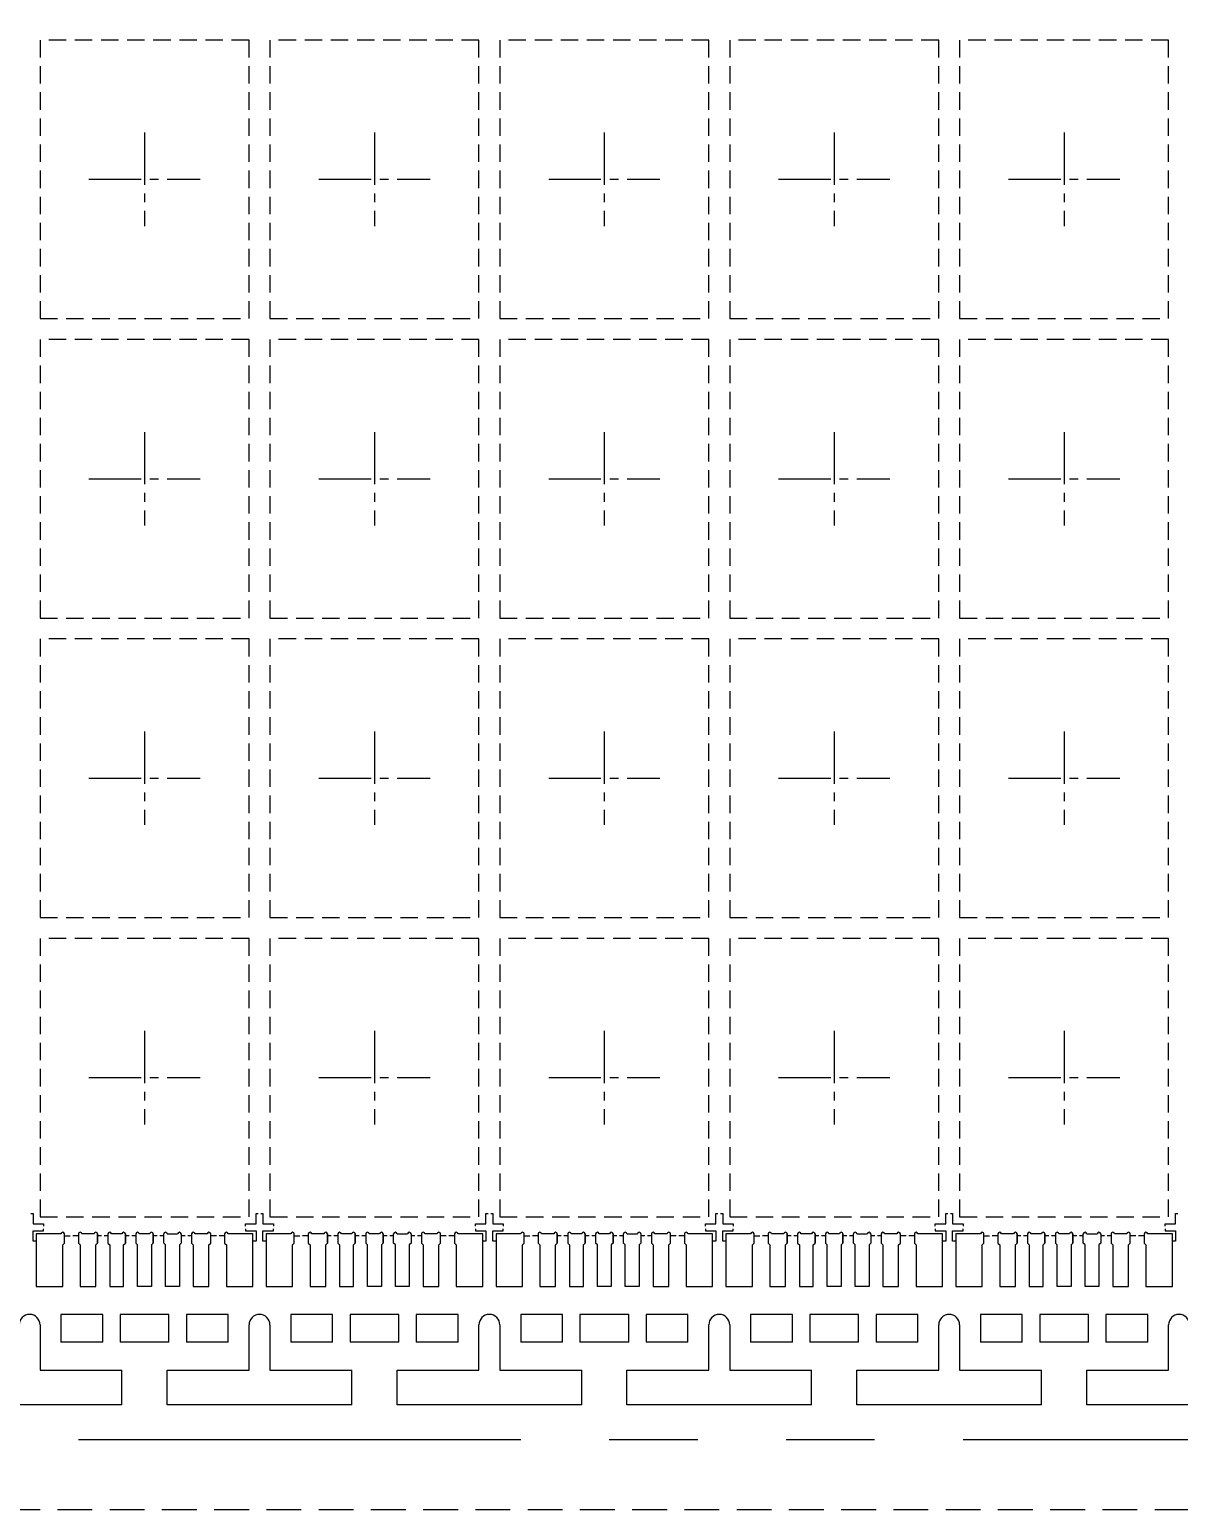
# Model space of a CAD drawing. Extents: x 1532 to 1650, y 120 to 288.
# Drawn here: x 1572.51 to 1589, y 206.3 to 227.55 of the extents above; entities that cross this region are included whole.
import ezdxf

# ---------------------------------------------------------------- set-up
doc = ezdxf.new("R2010")
doc.units = 0
doc.header["$MEASUREMENT"] = 0
for name, pattern in [('CENTER', [2, 1.25, -0.25, 0.25, -0.25]), ('CENTER2', [1.125, 0.75, -0.125, 0.125, -0.125]), ('DASHED', [0.75, 0.5, -0.25]), ('HIDDEN', [0.375, 0.25, -0.125]), ('PHANTOM2', [31.75, 15.875, -3.175, 3.175, -3.175, 3.175, -3.175])]:
    doc.linetypes.add(name, pattern=pattern)
for name, color, linetype in [('1D', 4, 'Continuous'), ('LFBOTTOM', 4, 'Continuous'), ('LFTOP', 7, 'Continuous'), ('中心线', 1, 'CENTER2'), ('标注', 4, 'Continuous')]:
    doc.layers.add(name, color=color, linetype=linetype)
doc.layers.add('PKG', color=2, linetype='CENTER', lineweight=35)
doc.styles.add('SIMPLEX', font='SIMPLEX')
doc.dimstyles.new('2-0', dxfattribs={"dimtxt": 0.08, "dimasz": 0.12, "dimexe": 0.05, "dimexo": 0.025, "dimgap": 0.025, "dimtad": 0, "dimdec": 3, "dimzin": 1, "dimdsep": 46, "dimtxsty": 'SIMPLEX', "dimcen": 0.05, "dimadec": 0, "dimazin": 0, "dimtfac": 1, "dimtdec": 3, "dimtmove": 0, "dimatfit": 3, "dimfxl": 1, "dimarcsym": 0})

# ---------------------------------------------------------------- blocks, each defined once
blk = doc.blocks.new('*D17')
at = {"layer": 'Defpoints', "color": 0, "transparency": 16777216}
for p in [(1074.872, -518.035), (1032.654, -530.935), (1049.323, -530.935)]:
    blk.add_point(p, dxfattribs=at)
at = {"layer": '标注', "color": 0, "lineweight": -2, "transparency": 16777216}
for p, q in [((1033.654, -530.935), (1032.654, -530.935)), ((1034.654, -530.935), (1033.654, -530.935)), ((1049.173, -530.935), (1034.654, -530.935))]:
    blk.add_line(p, q, dxfattribs=at)
at = {"layer": '标注', "color": 0, "lineweight": 0, "transparency": 16777216, "insert": (1028.933, -530.935), "char_height": 1.5, "attachment_point": 5, "style": 'SIMPLEX'}
blk.add_mtext('12.900', dxfattribs=at)
blk = doc.blocks.new('*D18')
at = {"layer": 'Defpoints', "color": 0, "transparency": 16777216}
for p in [(1074.872, -518.035), (1032.654, -535.235), (1049.323, -535.235)]:
    blk.add_point(p, dxfattribs=at)
at = {"layer": '标注', "color": 0, "lineweight": -2, "transparency": 16777216}
for p, q in [((1033.654, -535.235), (1032.654, -535.235)), ((1034.654, -535.235), (1033.654, -535.235)), ((1049.173, -535.235), (1034.654, -535.235))]:
    blk.add_line(p, q, dxfattribs=at)
at = {"layer": '标注', "color": 0, "lineweight": 0, "transparency": 16777216, "insert": (1028.933, -535.235), "char_height": 1.5, "attachment_point": 5, "style": 'SIMPLEX'}
blk.add_mtext('17.200', dxfattribs=at)
blk = doc.blocks.new('*D19')
at = {"layer": 'Defpoints', "color": 0, "transparency": 16777216}
for p in [(1074.872, -518.035), (1032.654, -539.535), (1049.602, -539.535)]:
    blk.add_point(p, dxfattribs=at)
at = {"layer": '标注', "color": 0, "lineweight": -2, "transparency": 16777216}
for p, q in [((1033.654, -539.535), (1032.654, -539.535)), ((1034.654, -539.535), (1033.654, -539.535)), ((1049.452, -539.535), (1034.654, -539.535))]:
    blk.add_line(p, q, dxfattribs=at)
at = {"layer": '标注', "color": 0, "lineweight": 0, "transparency": 16777216, "insert": (1028.933, -539.535), "char_height": 1.5, "attachment_point": 5, "style": 'SIMPLEX'}
blk.add_mtext('21.500', dxfattribs=at)
blk = doc.blocks.new('*D20')
at = {"layer": 'Defpoints', "color": 0, "transparency": 16777216}
for p in [(1074.872, -518.035), (1032.654, -543.835), (1049.602, -543.835)]:
    blk.add_point(p, dxfattribs=at)
at = {"layer": '标注', "color": 0, "lineweight": -2, "transparency": 16777216}
for p, q in [((1033.654, -543.835), (1032.654, -543.835)), ((1034.654, -543.835), (1033.654, -543.835)), ((1048.602, -543.835), (1034.654, -543.835))]:
    blk.add_line(p, q, dxfattribs=at)
at = {"layer": '标注', "color": 0, "lineweight": 0, "transparency": 16777216, "insert": (1028.44, -543.835), "char_height": 1.5, "attachment_point": 5, "style": 'SIMPLEX'}
blk.add_mtext('25.800', dxfattribs=at)

msp = doc.modelspace()

# ---------------------------------------------------------------- linework, layer by layer
at = {"lineweight": 0}
for p, q in [((1572.658, 208.9459), (1572.658, 208.2959)), ((1575.658, 208.2959), (1575.658, 208.9459)), ((1575.958, 208.9459), (1575.958, 208.2959)), ((1578.958, 208.2959), (1578.958, 208.9459)), ((1579.258, 208.9459), (1579.258, 208.2959)), ((1582.258, 208.2959), (1582.258, 208.9459)), ((1582.558, 208.9459), (1582.558, 208.2959)), ((1585.558, 208.2959), (1585.558, 208.9459)), ((1585.858, 208.9459), (1585.858, 208.2959)), ((1588.858, 208.2959), (1588.858, 208.9459)), ((1573.558, 208.6959), (1572.958, 208.6959)), ((1574.508, 208.6959), (1573.808, 208.6959)), ((1575.358, 208.6959), (1574.758, 208.6959)), ((1576.858, 208.6959), (1576.258, 208.6959)), ((1577.808, 208.6959), (1577.108, 208.6959)), ((1578.658, 208.6959), (1578.058, 208.6959)), ((1580.158, 208.6959), (1579.558, 208.6959)), ((1581.108, 208.6959), (1580.408, 208.6959)), ((1581.958, 208.6959), (1581.358, 208.6959)), ((1583.458, 208.6959), (1582.858, 208.6959)), ((1584.408, 208.6959), (1583.708, 208.6959)), ((1585.258, 208.6959), (1584.658, 208.6959)), ((1586.758, 208.6959), (1586.158, 208.6959)), ((1587.708, 208.6959), (1587.008, 208.6959)), ((1588.558, 208.6959), (1587.958, 208.6959)), ((1572.658, 208.2959), (1573.833, 208.2959)), ((1573.833, 207.7959), (1573.833, 208.2959)), ((1574.483, 207.7959), (1574.483, 208.2959)), ((1574.483, 208.2959), (1575.658, 208.2959)), ((1575.958, 208.2959), (1577.133, 208.2959)), ((1577.133, 207.7959), (1577.133, 208.2959)), ((1577.783, 207.7959), (1577.783, 208.2959)), ((1577.783, 208.2959), (1578.958, 208.2959)), ((1579.258, 208.2959), (1580.433, 208.2959)), ((1580.433, 207.7959), (1580.433, 208.2959)), ((1581.083, 207.7959), (1581.083, 208.2959)), ((1581.083, 208.2959), (1582.258, 208.2959)), ((1582.558, 208.2959), (1583.733, 208.2959)), ((1583.733, 207.7959), (1583.733, 208.2959)), ((1584.383, 207.7959), (1584.383, 208.2959)), ((1584.383, 208.2959), (1585.558, 208.2959)), ((1585.858, 208.2959), (1587.033, 208.2959)), ((1587.033, 207.7959), (1587.033, 208.2959)), ((1587.683, 207.7959), (1587.683, 208.2959)), ((1587.683, 208.2959), (1588.858, 208.2959)), ((1573.833, 207.7959), (1571.183, 207.7959)), ((1577.133, 207.7959), (1574.483, 207.7959)), ((1580.433, 207.7959), (1577.783, 207.7959)), ((1583.733, 207.7959), (1581.083, 207.7959)), ((1587.033, 207.7959), (1584.383, 207.7959)), ((1590.333, 207.7959), (1587.683, 207.7959))]:
    msp.add_line(p, q, dxfattribs=at)
for points in [[(1573.558, 208.6959), (1573.558, 209.0959), (1572.958, 209.0959), (1572.958, 208.6959)], [(1574.508, 208.6959), (1574.508, 209.0959), (1573.808, 209.0959), (1573.808, 208.6959)], [(1575.358, 208.6959), (1575.358, 209.0959), (1574.758, 209.0959), (1574.758, 208.6959)], [(1576.858, 208.6959), (1576.858, 209.0959), (1576.258, 209.0959), (1576.258, 208.6959)], [(1577.808, 208.6959), (1577.808, 209.0959), (1577.108, 209.0959), (1577.108, 208.6959)], [(1578.658, 208.6959), (1578.658, 209.0959), (1578.058, 209.0959), (1578.058, 208.6959)], [(1580.158, 208.6959), (1580.158, 209.0959), (1579.558, 209.0959), (1579.558, 208.6959)], [(1581.108, 208.6959), (1581.108, 209.0959), (1580.408, 209.0959), (1580.408, 208.6959)], [(1581.958, 208.6959), (1581.958, 209.0959), (1581.358, 209.0959), (1581.358, 208.6959)], [(1583.458, 208.6959), (1583.458, 209.0959), (1582.858, 209.0959), (1582.858, 208.6959)], [(1584.408, 208.6959), (1584.408, 209.0959), (1583.708, 209.0959), (1583.708, 208.6959)], [(1585.258, 208.6959), (1585.258, 209.0959), (1584.658, 209.0959), (1584.658, 208.6959)], [(1586.758, 208.6959), (1586.758, 209.0959), (1586.158, 209.0959), (1586.158, 208.6959)], [(1587.708, 208.6959), (1587.708, 209.0959), (1587.008, 209.0959), (1587.008, 208.6959)], [(1588.558, 208.6959), (1588.558, 209.0959), (1587.958, 209.0959), (1587.958, 208.6959)]]:
    msp.add_lwpolyline(points, dxfattribs=at)
for centre in [(1572.508, 208.9459), (1575.808, 208.9459), (1579.108, 208.9459), (1582.408, 208.9459), (1585.708, 208.9459), (1589.008, 208.9459)]:
    msp.add_arc(centre, 0.15, 0, 180, dxfattribs=at)
at = {"layer": '1D', "color": 4, "linetype": 'PHANTOM2', "lineweight": 0, "ltscale": 0.4}
msp.add_line((1617.658, 207.2959), (1560.358, 207.2959), dxfattribs=at)
at = {"layer": '1D', "linetype": 'DASHED', "lineweight": 0}
msp.add_lwpolyline([(1623.9367, 270.2959), (1554.158, 270.2959), (1554.158, 206.2959), (1623.9367, 206.2959)], dxfattribs=at)
at = {"layer": 'LFBOTTOM', "linetype": 'HIDDEN', "lineweight": 0}
for p, q in [((1573.008, 210.2259), (1573.089, 210.2259)), ((1573.208, 210.2259), (1573.127, 210.2259)), ((1576.308, 210.2259), (1576.389, 210.2259)), ((1576.508, 210.2259), (1576.427, 210.2259)), ((1579.608, 210.2259), (1579.689, 210.2259)), ((1579.808, 210.2259), (1579.727, 210.2259)), ((1582.908, 210.2259), (1582.989, 210.2259)), ((1583.108, 210.2259), (1583.027, 210.2259)), ((1586.208, 210.2259), (1586.289, 210.2259)), ((1586.408, 210.2259), (1586.327, 210.2259))]:
    msp.add_line(p, q, dxfattribs=at)
at = {"layer": 'LFBOTTOM', "lineweight": 0}
for points in [[(1572.527, 210.5459), (1572.558, 210.5459), (1572.558, 210.3959), (1572.708, 210.3959), (1572.708, 210.3649)], [(1575.608, 210.3649), (1575.608, 210.3959), (1575.758, 210.3959), (1575.758, 210.5459), (1575.789, 210.5459)], [(1575.827, 210.5459), (1575.858, 210.5459), (1575.858, 210.3959), (1576.008, 210.3959), (1576.008, 210.3649)], [(1578.908, 210.3649), (1578.908, 210.3959), (1579.058, 210.3959), (1579.058, 210.5459), (1579.089, 210.5459)], [(1579.127, 210.5459), (1579.158, 210.5459), (1579.158, 210.3959), (1579.308, 210.3959), (1579.308, 210.3649)], [(1582.208, 210.3649), (1582.208, 210.3959), (1582.358, 210.3959), (1582.358, 210.5459), (1582.389, 210.5459)], [(1582.427, 210.5459), (1582.458, 210.5459), (1582.458, 210.3959), (1582.608, 210.3959), (1582.608, 210.3649)], [(1585.508, 210.3649), (1585.508, 210.3959), (1585.658, 210.3959), (1585.658, 210.5459), (1585.689, 210.5459)], [(1585.727, 210.5459), (1585.758, 210.5459), (1585.758, 210.3959), (1585.908, 210.3959), (1585.908, 210.3649)], [(1588.808, 210.3649), (1588.808, 210.3959), (1588.958, 210.3959), (1588.958, 210.5459), (1588.989, 210.5459)], [(1572.603, 210.1459), (1572.558, 210.1459), (1572.558, 210.2959), (1572.708, 210.2959), (1572.708, 210.3269)], [(1575.608, 210.3269), (1575.608, 210.2959), (1575.758, 210.2959), (1575.758, 210.1459), (1575.713, 210.1459)], [(1575.903, 210.1459), (1575.858, 210.1459), (1575.858, 210.2959), (1576.008, 210.2959), (1576.008, 210.3269)], [(1578.908, 210.3269), (1578.908, 210.2959), (1579.058, 210.2959), (1579.058, 210.1459), (1579.013, 210.1459)], [(1579.203, 210.1459), (1579.158, 210.1459), (1579.158, 210.2959), (1579.308, 210.2959), (1579.308, 210.3269)], [(1582.208, 210.3269), (1582.208, 210.2959), (1582.358, 210.2959), (1582.358, 210.1459), (1582.313, 210.1459)], [(1582.503, 210.1459), (1582.458, 210.1459), (1582.458, 210.2959), (1582.608, 210.2959), (1582.608, 210.3269)], [(1585.508, 210.3269), (1585.508, 210.2959), (1585.658, 210.2959), (1585.658, 210.1459), (1585.613, 210.1459)], [(1585.803, 210.1459), (1585.758, 210.1459), (1585.758, 210.2959), (1585.908, 210.2959), (1585.908, 210.3269)], [(1588.808, 210.3269), (1588.808, 210.2959), (1588.958, 210.2959), (1588.958, 210.1459), (1588.913, 210.1459)]]:
    msp.add_lwpolyline(points, dxfattribs=at)
at = {"layer": 'LFBOTTOM', "linetype": 'ByBlock', "lineweight": 0}
for points in [[(1573.539, 210.2259), (1573.483, 210.2259)], [(1573.633, 210.2259), (1573.577, 210.2259)], [(1573.939, 210.2259), (1573.883, 210.2259)], [(1574.033, 210.2259), (1573.977, 210.2259)], [(1574.339, 210.2259), (1574.283, 210.2259)], [(1574.433, 210.2259), (1574.377, 210.2259)], [(1574.739, 210.2259), (1574.683, 210.2259)], [(1574.833, 210.2259), (1574.777, 210.2259)], [(1575.189, 210.2259), (1575.108, 210.2259)], [(1575.308, 210.2259), (1575.227, 210.2259)], [(1576.839, 210.2259), (1576.783, 210.2259)], [(1576.933, 210.2259), (1576.877, 210.2259)], [(1577.239, 210.2259), (1577.183, 210.2259)], [(1577.333, 210.2259), (1577.277, 210.2259)], [(1577.639, 210.2259), (1577.583, 210.2259)], [(1577.733, 210.2259), (1577.677, 210.2259)], [(1578.039, 210.2259), (1577.983, 210.2259)], [(1578.133, 210.2259), (1578.077, 210.2259)], [(1578.489, 210.2259), (1578.408, 210.2259)], [(1578.608, 210.2259), (1578.527, 210.2259)], [(1580.139, 210.2259), (1580.083, 210.2259)], [(1580.233, 210.2259), (1580.177, 210.2259)], [(1580.539, 210.2259), (1580.483, 210.2259)], [(1580.633, 210.2259), (1580.577, 210.2259)], [(1580.939, 210.2259), (1580.883, 210.2259)], [(1581.033, 210.2259), (1580.977, 210.2259)], [(1581.339, 210.2259), (1581.283, 210.2259)], [(1581.433, 210.2259), (1581.377, 210.2259)], [(1581.789, 210.2259), (1581.708, 210.2259)], [(1581.908, 210.2259), (1581.827, 210.2259)], [(1583.439, 210.2259), (1583.383, 210.2259)], [(1583.533, 210.2259), (1583.477, 210.2259)], [(1583.839, 210.2259), (1583.783, 210.2259)], [(1583.933, 210.2259), (1583.877, 210.2259)], [(1584.239, 210.2259), (1584.183, 210.2259)], [(1584.333, 210.2259), (1584.277, 210.2259)], [(1584.639, 210.2259), (1584.583, 210.2259)], [(1584.733, 210.2259), (1584.677, 210.2259)], [(1585.089, 210.2259), (1585.008, 210.2259)], [(1585.208, 210.2259), (1585.127, 210.2259)], [(1586.739, 210.2259), (1586.683, 210.2259)], [(1586.833, 210.2259), (1586.777, 210.2259)], [(1587.139, 210.2259), (1587.083, 210.2259)], [(1587.233, 210.2259), (1587.177, 210.2259)], [(1587.539, 210.2259), (1587.483, 210.2259)], [(1587.633, 210.2259), (1587.577, 210.2259)], [(1587.939, 210.2259), (1587.883, 210.2259)], [(1588.033, 210.2259), (1587.977, 210.2259)], [(1588.389, 210.2259), (1588.308, 210.2259)], [(1588.508, 210.2259), (1588.427, 210.2259)]]:
    msp.add_lwpolyline(points, dxfattribs=at)
at = {"layer": 'LFTOP', "linetype": 'ByBlock', "lineweight": 0}
for p, q in [((1572.958, 210.2509), (1572.603, 210.2509)), ((1572.603, 210.2509), (1572.603, 209.4959)), ((1573.008, 210.1209), (1573.008, 210.2509)), ((1573.208, 210.2509), (1573.208, 210.1209)), ((1573.433, 210.2509), (1573.258, 210.2509)), ((1573.483, 210.1209), (1573.483, 210.2509)), ((1573.633, 210.2509), (1573.633, 210.1209)), ((1573.833, 210.2509), (1573.683, 210.2509)), ((1573.883, 210.1209), (1573.883, 210.2509)), ((1574.033, 210.2509), (1574.033, 210.1209)), ((1574.233, 210.2509), (1574.083, 210.2509)), ((1574.283, 210.1209), (1574.283, 210.2509)), ((1574.433, 210.1209), (1574.433, 210.2509)), ((1574.483, 210.2509), (1574.633, 210.2509)), ((1574.683, 210.2509), (1574.683, 210.1209)), ((1574.833, 210.2509), (1574.833, 210.1209)), ((1575.058, 210.2509), (1574.883, 210.2509)), ((1575.108, 210.1209), (1575.108, 210.2509)), ((1575.308, 210.2509), (1575.308, 210.1209)), ((1575.713, 210.2509), (1575.358, 210.2509)), ((1575.713, 209.4959), (1575.713, 210.2509)), ((1576.258, 210.2509), (1575.903, 210.2509)), ((1575.903, 210.2509), (1575.903, 209.4959)), ((1576.308, 210.1209), (1576.308, 210.2509)), ((1576.508, 210.2509), (1576.508, 210.1209)), ((1576.733, 210.2509), (1576.558, 210.2509)), ((1576.783, 210.1209), (1576.783, 210.2509)), ((1576.933, 210.2509), (1576.933, 210.1209)), ((1577.133, 210.2509), (1576.983, 210.2509)), ((1577.183, 210.1209), (1577.183, 210.2509)), ((1577.333, 210.2509), (1577.333, 210.1209)), ((1577.533, 210.2509), (1577.383, 210.2509)), ((1577.583, 210.1209), (1577.583, 210.2509)), ((1577.733, 210.1209), (1577.733, 210.2509)), ((1577.783, 210.2509), (1577.933, 210.2509)), ((1577.983, 210.2509), (1577.983, 210.1209)), ((1578.133, 210.2509), (1578.133, 210.1209)), ((1578.358, 210.2509), (1578.183, 210.2509)), ((1578.408, 210.1209), (1578.408, 210.2509)), ((1578.608, 210.2509), (1578.608, 210.1209)), ((1579.013, 210.2509), (1578.658, 210.2509)), ((1579.013, 209.4959), (1579.013, 210.2509)), ((1579.558, 210.2509), (1579.203, 210.2509)), ((1579.203, 210.2509), (1579.203, 209.4959)), ((1579.608, 210.1209), (1579.608, 210.2509)), ((1579.808, 210.2509), (1579.808, 210.1209)), ((1580.033, 210.2509), (1579.858, 210.2509)), ((1580.083, 210.1209), (1580.083, 210.2509)), ((1580.233, 210.2509), (1580.233, 210.1209)), ((1580.433, 210.2509), (1580.283, 210.2509)), ((1580.483, 210.1209), (1580.483, 210.2509)), ((1580.633, 210.2509), (1580.633, 210.1209)), ((1580.833, 210.2509), (1580.683, 210.2509)), ((1580.883, 210.1209), (1580.883, 210.2509)), ((1581.033, 210.1209), (1581.033, 210.2509)), ((1581.083, 210.2509), (1581.233, 210.2509)), ((1581.283, 210.2509), (1581.283, 210.1209)), ((1581.433, 210.2509), (1581.433, 210.1209)), ((1581.658, 210.2509), (1581.483, 210.2509)), ((1581.708, 210.1209), (1581.708, 210.2509)), ((1581.908, 210.2509), (1581.908, 210.1209)), ((1582.313, 210.2509), (1581.958, 210.2509)), ((1582.313, 209.4959), (1582.313, 210.2509)), ((1582.858, 210.2509), (1582.503, 210.2509)), ((1582.503, 210.2509), (1582.503, 209.4959)), ((1582.908, 210.1209), (1582.908, 210.2509)), ((1583.108, 210.2509), (1583.108, 210.1209)), ((1583.333, 210.2509), (1583.158, 210.2509)), ((1583.383, 210.1209), (1583.383, 210.2509)), ((1583.533, 210.2509), (1583.533, 210.1209)), ((1583.733, 210.2509), (1583.583, 210.2509)), ((1583.783, 210.1209), (1583.783, 210.2509)), ((1583.933, 210.2509), (1583.933, 210.1209)), ((1584.133, 210.2509), (1583.983, 210.2509)), ((1584.183, 210.1209), (1584.183, 210.2509)), ((1584.333, 210.1209), (1584.333, 210.2509)), ((1584.383, 210.2509), (1584.533, 210.2509)), ((1584.583, 210.2509), (1584.583, 210.1209)), ((1584.733, 210.2509), (1584.733, 210.1209)), ((1584.958, 210.2509), (1584.783, 210.2509)), ((1585.008, 210.1209), (1585.008, 210.2509)), ((1585.208, 210.2509), (1585.208, 210.1209)), ((1585.613, 210.2509), (1585.258, 210.2509)), ((1585.613, 209.4959), (1585.613, 210.2509)), ((1586.158, 210.2509), (1585.803, 210.2509)), ((1585.803, 210.2509), (1585.803, 209.4959)), ((1586.208, 210.1209), (1586.208, 210.2509)), ((1586.408, 210.2509), (1586.408, 210.1209)), ((1586.633, 210.2509), (1586.458, 210.2509)), ((1586.683, 210.1209), (1586.683, 210.2509)), ((1586.833, 210.2509), (1586.833, 210.1209)), ((1587.033, 210.2509), (1586.883, 210.2509)), ((1587.083, 210.1209), (1587.083, 210.2509)), ((1587.233, 210.2509), (1587.233, 210.1209)), ((1587.433, 210.2509), (1587.283, 210.2509)), ((1587.483, 210.1209), (1587.483, 210.2509)), ((1587.633, 210.1209), (1587.633, 210.2509)), ((1587.683, 210.2509), (1587.833, 210.2509)), ((1587.883, 210.2509), (1587.883, 210.1209)), ((1588.033, 210.2509), (1588.033, 210.1209)), ((1588.258, 210.2509), (1588.083, 210.2509)), ((1588.308, 210.1209), (1588.308, 210.2509)), ((1588.508, 210.2509), (1588.508, 210.1209)), ((1588.913, 210.2509), (1588.558, 210.2509)), ((1588.913, 209.4959), (1588.913, 210.2509)), ((1572.983, 210.0959), (1573.008, 210.1209)), ((1572.983, 209.4959), (1572.983, 210.0959)), ((1573.208, 210.1209), (1573.233, 210.0959)), ((1573.233, 210.0959), (1573.233, 209.4959)), ((1573.458, 210.0959), (1573.483, 210.1209)), ((1573.458, 209.4959), (1573.458, 210.0959)), ((1573.633, 210.1209), (1573.658, 210.0959)), ((1573.658, 210.0959), (1573.658, 209.4959)), ((1573.858, 210.0959), (1573.883, 210.1209)), ((1573.858, 209.4959), (1573.858, 210.0959)), ((1574.058, 210.0959), (1574.033, 210.1209)), ((1574.058, 209.4959), (1574.058, 210.0959)), ((1574.283, 210.1209), (1574.258, 210.0959)), ((1574.258, 210.0959), (1574.258, 209.4959)), ((1574.458, 210.0959), (1574.433, 210.1209)), ((1574.458, 209.4959), (1574.458, 210.0959)), ((1574.683, 210.1209), (1574.658, 210.0959)), ((1574.658, 210.0959), (1574.658, 209.4959)), ((1574.833, 210.1209), (1574.858, 210.0959)), ((1574.858, 210.0959), (1574.858, 209.4959)), ((1575.083, 210.0959), (1575.108, 210.1209)), ((1575.083, 209.4959), (1575.083, 210.0959)), ((1575.308, 210.1209), (1575.333, 210.0959)), ((1575.333, 210.0959), (1575.333, 209.4959)), ((1576.283, 210.0959), (1576.308, 210.1209)), ((1576.283, 209.4959), (1576.283, 210.0959)), ((1576.508, 210.1209), (1576.533, 210.0959)), ((1576.533, 210.0959), (1576.533, 209.4959)), ((1576.758, 210.0959), (1576.783, 210.1209)), ((1576.758, 209.4959), (1576.758, 210.0959)), ((1576.933, 210.1209), (1576.958, 210.0959)), ((1576.958, 210.0959), (1576.958, 209.4959)), ((1577.158, 210.0959), (1577.183, 210.1209)), ((1577.158, 209.4959), (1577.158, 210.0959)), ((1577.358, 210.0959), (1577.333, 210.1209)), ((1577.358, 209.4959), (1577.358, 210.0959)), ((1577.583, 210.1209), (1577.558, 210.0959)), ((1577.558, 210.0959), (1577.558, 209.4959)), ((1577.758, 210.0959), (1577.733, 210.1209)), ((1577.758, 209.4959), (1577.758, 210.0959)), ((1577.983, 210.1209), (1577.958, 210.0959)), ((1577.958, 210.0959), (1577.958, 209.4959)), ((1578.133, 210.1209), (1578.158, 210.0959)), ((1578.158, 210.0959), (1578.158, 209.4959)), ((1578.383, 210.0959), (1578.408, 210.1209)), ((1578.383, 209.4959), (1578.383, 210.0959)), ((1578.608, 210.1209), (1578.633, 210.0959)), ((1578.633, 210.0959), (1578.633, 209.4959)), ((1579.583, 210.0959), (1579.608, 210.1209)), ((1579.583, 209.4959), (1579.583, 210.0959)), ((1579.808, 210.1209), (1579.833, 210.0959)), ((1579.833, 210.0959), (1579.833, 209.4959)), ((1580.058, 210.0959), (1580.083, 210.1209)), ((1580.058, 209.4959), (1580.058, 210.0959)), ((1580.233, 210.1209), (1580.258, 210.0959)), ((1580.258, 210.0959), (1580.258, 209.4959)), ((1580.458, 210.0959), (1580.483, 210.1209)), ((1580.458, 209.4959), (1580.458, 210.0959)), ((1580.658, 210.0959), (1580.633, 210.1209)), ((1580.658, 209.4959), (1580.658, 210.0959)), ((1580.883, 210.1209), (1580.858, 210.0959)), ((1580.858, 210.0959), (1580.858, 209.4959)), ((1581.058, 210.0959), (1581.033, 210.1209)), ((1581.058, 209.4959), (1581.058, 210.0959)), ((1581.283, 210.1209), (1581.258, 210.0959)), ((1581.258, 210.0959), (1581.258, 209.4959)), ((1581.433, 210.1209), (1581.458, 210.0959)), ((1581.458, 210.0959), (1581.458, 209.4959)), ((1581.683, 210.0959), (1581.708, 210.1209)), ((1581.683, 209.4959), (1581.683, 210.0959)), ((1581.908, 210.1209), (1581.933, 210.0959)), ((1581.933, 210.0959), (1581.933, 209.4959)), ((1582.883, 210.0959), (1582.908, 210.1209)), ((1582.883, 209.4959), (1582.883, 210.0959)), ((1583.108, 210.1209), (1583.133, 210.0959)), ((1583.133, 210.0959), (1583.133, 209.4959)), ((1583.358, 210.0959), (1583.383, 210.1209)), ((1583.358, 209.4959), (1583.358, 210.0959)), ((1583.533, 210.1209), (1583.558, 210.0959)), ((1583.558, 210.0959), (1583.558, 209.4959)), ((1583.758, 210.0959), (1583.783, 210.1209)), ((1583.758, 209.4959), (1583.758, 210.0959)), ((1583.958, 210.0959), (1583.933, 210.1209)), ((1583.958, 209.4959), (1583.958, 210.0959)), ((1584.183, 210.1209), (1584.158, 210.0959)), ((1584.158, 210.0959), (1584.158, 209.4959)), ((1584.358, 210.0959), (1584.333, 210.1209)), ((1584.358, 209.4959), (1584.358, 210.0959)), ((1584.583, 210.1209), (1584.558, 210.0959)), ((1584.558, 210.0959), (1584.558, 209.4959)), ((1584.733, 210.1209), (1584.758, 210.0959)), ((1584.758, 210.0959), (1584.758, 209.4959)), ((1584.983, 210.0959), (1585.008, 210.1209)), ((1584.983, 209.4959), (1584.983, 210.0959)), ((1585.208, 210.1209), (1585.233, 210.0959)), ((1585.233, 210.0959), (1585.233, 209.4959)), ((1586.183, 210.0959), (1586.208, 210.1209)), ((1586.183, 209.4959), (1586.183, 210.0959)), ((1586.408, 210.1209), (1586.433, 210.0959)), ((1586.433, 210.0959), (1586.433, 209.4959)), ((1586.658, 210.0959), (1586.683, 210.1209)), ((1586.658, 209.4959), (1586.658, 210.0959)), ((1586.833, 210.1209), (1586.858, 210.0959)), ((1586.858, 210.0959), (1586.858, 209.4959)), ((1587.058, 210.0959), (1587.083, 210.1209)), ((1587.058, 209.4959), (1587.058, 210.0959)), ((1587.258, 210.0959), (1587.233, 210.1209)), ((1587.258, 209.4959), (1587.258, 210.0959)), ((1587.483, 210.1209), (1587.458, 210.0959)), ((1587.458, 210.0959), (1587.458, 209.4959)), ((1587.658, 210.0959), (1587.633, 210.1209)), ((1587.658, 209.4959), (1587.658, 210.0959)), ((1587.883, 210.1209), (1587.858, 210.0959)), ((1587.858, 210.0959), (1587.858, 209.4959)), ((1588.033, 210.1209), (1588.058, 210.0959)), ((1588.058, 210.0959), (1588.058, 209.4959)), ((1588.283, 210.0959), (1588.308, 210.1209)), ((1588.283, 209.4959), (1588.283, 210.0959)), ((1588.508, 210.1209), (1588.533, 210.0959)), ((1588.533, 210.0959), (1588.533, 209.4959)), ((1572.603, 209.4959), (1572.983, 209.4959)), ((1573.233, 209.4959), (1573.458, 209.4959)), ((1573.658, 209.4959), (1573.858, 209.4959)), ((1574.258, 209.4959), (1574.058, 209.4959)), ((1574.658, 209.4959), (1574.458, 209.4959)), ((1574.858, 209.4959), (1575.083, 209.4959)), ((1575.333, 209.4959), (1575.713, 209.4959)), ((1575.903, 209.4959), (1576.283, 209.4959)), ((1576.533, 209.4959), (1576.758, 209.4959)), ((1576.958, 209.4959), (1577.158, 209.4959)), ((1577.558, 209.4959), (1577.358, 209.4959)), ((1577.958, 209.4959), (1577.758, 209.4959)), ((1578.158, 209.4959), (1578.383, 209.4959)), ((1578.633, 209.4959), (1579.013, 209.4959)), ((1579.203, 209.4959), (1579.583, 209.4959)), ((1579.833, 209.4959), (1580.058, 209.4959)), ((1580.258, 209.4959), (1580.458, 209.4959)), ((1580.858, 209.4959), (1580.658, 209.4959)), ((1581.258, 209.4959), (1581.058, 209.4959)), ((1581.458, 209.4959), (1581.683, 209.4959)), ((1581.933, 209.4959), (1582.313, 209.4959)), ((1582.503, 209.4959), (1582.883, 209.4959)), ((1583.133, 209.4959), (1583.358, 209.4959)), ((1583.558, 209.4959), (1583.758, 209.4959)), ((1584.158, 209.4959), (1583.958, 209.4959)), ((1584.558, 209.4959), (1584.358, 209.4959)), ((1584.758, 209.4959), (1584.983, 209.4959)), ((1585.233, 209.4959), (1585.613, 209.4959)), ((1585.803, 209.4959), (1586.183, 209.4959)), ((1586.433, 209.4959), (1586.658, 209.4959)), ((1586.858, 209.4959), (1587.058, 209.4959)), ((1587.458, 209.4959), (1587.258, 209.4959)), ((1587.858, 209.4959), (1587.658, 209.4959)), ((1588.058, 209.4959), (1588.283, 209.4959)), ((1588.533, 209.4959), (1588.913, 209.4959))]:
    msp.add_line(p, q, dxfattribs=at)
at = {"layer": 'LFTOP', "linetype": 'Continuous', "lineweight": 0}
for p, q in [((1573.483, 210.2509), (1573.483, 210.1209)), ((1573.883, 210.2509), (1573.883, 210.1209)), ((1574.033, 210.2509), (1574.033, 210.1209)), ((1574.283, 210.2509), (1574.283, 210.1209)), ((1576.783, 210.2509), (1576.783, 210.1209)), ((1577.183, 210.2509), (1577.183, 210.1209)), ((1577.333, 210.2509), (1577.333, 210.1209)), ((1577.583, 210.2509), (1577.583, 210.1209)), ((1580.083, 210.2509), (1580.083, 210.1209)), ((1580.483, 210.2509), (1580.483, 210.1209)), ((1580.633, 210.2509), (1580.633, 210.1209)), ((1580.883, 210.2509), (1580.883, 210.1209)), ((1583.383, 210.2509), (1583.383, 210.1209)), ((1583.783, 210.2509), (1583.783, 210.1209)), ((1583.933, 210.2509), (1583.933, 210.1209)), ((1584.183, 210.2509), (1584.183, 210.1209)), ((1586.683, 210.2509), (1586.683, 210.1209)), ((1587.083, 210.2509), (1587.083, 210.1209)), ((1587.233, 210.2509), (1587.233, 210.1209)), ((1587.483, 210.2509), (1587.483, 210.1209))]:
    msp.add_line(p, q, dxfattribs=at)
at = {"layer": 'LFTOP', "linetype": 'ByBlock', "lineweight": 0}
for centre in [(1572.983, 210.2509), (1573.233, 210.2509), (1573.458, 210.2509), (1573.658, 210.2509), (1573.858, 210.2509), (1574.058, 210.2509), (1574.258, 210.2509), (1574.458, 210.2509), (1574.658, 210.2509), (1574.858, 210.2509), (1575.083, 210.2509), (1575.333, 210.2509), (1576.283, 210.2509), (1576.533, 210.2509), (1576.758, 210.2509), (1576.958, 210.2509), (1577.158, 210.2509), (1577.358, 210.2509), (1577.558, 210.2509), (1577.758, 210.2509), (1577.958, 210.2509), (1578.158, 210.2509), (1578.383, 210.2509), (1578.633, 210.2509), (1579.583, 210.2509), (1579.833, 210.2509), (1580.058, 210.2509), (1580.258, 210.2509), (1580.458, 210.2509), (1580.658, 210.2509), (1580.858, 210.2509), (1581.058, 210.2509), (1581.258, 210.2509), (1581.458, 210.2509), (1581.683, 210.2509), (1581.933, 210.2509), (1582.883, 210.2509), (1583.133, 210.2509), (1583.358, 210.2509), (1583.558, 210.2509), (1583.758, 210.2509), (1583.958, 210.2509), (1584.158, 210.2509), (1584.358, 210.2509), (1584.558, 210.2509), (1584.758, 210.2509), (1584.983, 210.2509), (1585.233, 210.2509), (1586.183, 210.2509), (1586.433, 210.2509), (1586.658, 210.2509), (1586.858, 210.2509), (1587.058, 210.2509), (1587.258, 210.2509), (1587.458, 210.2509), (1587.658, 210.2509), (1587.858, 210.2509), (1588.058, 210.2509), (1588.283, 210.2509), (1588.533, 210.2509)]:
    msp.add_arc(centre, 0.025, 0, 180, dxfattribs=at)
at = {"layer": 'PKG', "linetype": 'HIDDEN', "lineweight": 0}
for points in [[(1572.658, 223.3959), (1575.658, 223.3959), (1575.658, 227.3959), (1572.658, 227.3959)], [(1575.958, 223.3959), (1578.958, 223.3959), (1578.958, 227.3959), (1575.958, 227.3959)], [(1579.258, 223.3959), (1582.258, 223.3959), (1582.258, 227.3959), (1579.258, 227.3959)], [(1582.558, 223.3959), (1585.558, 223.3959), (1585.558, 227.3959), (1582.558, 227.3959)], [(1585.858, 223.3959), (1588.858, 223.3959), (1588.858, 227.3959), (1585.858, 227.3959)], [(1572.658, 219.0959), (1575.658, 219.0959), (1575.658, 223.0959), (1572.658, 223.0959)], [(1575.958, 219.0959), (1578.958, 219.0959), (1578.958, 223.0959), (1575.958, 223.0959)], [(1579.258, 219.0959), (1582.258, 219.0959), (1582.258, 223.0959), (1579.258, 223.0959)], [(1582.558, 219.0959), (1585.558, 219.0959), (1585.558, 223.0959), (1582.558, 223.0959)], [(1585.858, 219.0959), (1588.858, 219.0959), (1588.858, 223.0959), (1585.858, 223.0959)], [(1572.658, 214.7959), (1575.658, 214.7959), (1575.658, 218.7959), (1572.658, 218.7959)], [(1575.958, 214.7959), (1578.958, 214.7959), (1578.958, 218.7959), (1575.958, 218.7959)], [(1579.258, 214.7959), (1582.258, 214.7959), (1582.258, 218.7959), (1579.258, 218.7959)], [(1582.558, 214.7959), (1585.558, 214.7959), (1585.558, 218.7959), (1582.558, 218.7959)], [(1585.858, 214.7959), (1588.858, 214.7959), (1588.858, 218.7959), (1585.858, 218.7959)], [(1572.658, 210.4959), (1575.658, 210.4959), (1575.658, 214.4959), (1572.658, 214.4959)], [(1575.958, 210.4959), (1578.958, 210.4959), (1578.958, 214.4959), (1575.958, 214.4959)], [(1579.258, 210.4959), (1582.258, 210.4959), (1582.258, 214.4959), (1579.258, 214.4959)], [(1582.558, 210.4959), (1585.558, 210.4959), (1585.558, 214.4959), (1582.558, 214.4959)], [(1585.858, 210.4959), (1588.858, 210.4959), (1588.858, 214.4959), (1585.858, 214.4959)]]:
    msp.add_lwpolyline(points, close=True, dxfattribs=at)
at = {"layer": '中心线', "linetype": 'CENTER2', "lineweight": 0}
for p, q in [((1574.158, 226.0665), (1574.158, 224.7252)), ((1577.458, 226.0665), (1577.458, 224.7252)), ((1580.758, 226.0665), (1580.758, 224.7252)), ((1584.058, 226.0665), (1584.058, 224.7252)), ((1587.358, 226.0665), (1587.358, 224.7252)), ((1573.3596, 225.3959), (1574.9564, 225.3959)), ((1576.6596, 225.3959), (1578.2564, 225.3959)), ((1579.9596, 225.3959), (1581.5564, 225.3959)), ((1583.2596, 225.3959), (1584.8564, 225.3959)), ((1586.5596, 225.3959), (1588.1564, 225.3959)), ((1574.158, 221.7665), (1574.158, 220.4252)), ((1577.458, 221.7665), (1577.458, 220.4252)), ((1580.758, 221.7665), (1580.758, 220.4252)), ((1584.058, 221.7665), (1584.058, 220.4252)), ((1587.358, 221.7665), (1587.358, 220.4252)), ((1573.3596, 221.0959), (1574.9564, 221.0959)), ((1576.6596, 221.0959), (1578.2564, 221.0959)), ((1579.9596, 221.0959), (1581.5564, 221.0959)), ((1583.2596, 221.0959), (1584.8564, 221.0959)), ((1586.5596, 221.0959), (1588.1564, 221.0959)), ((1574.158, 217.4665), (1574.158, 216.1252)), ((1577.458, 217.4665), (1577.458, 216.1252)), ((1580.758, 217.4665), (1580.758, 216.1252)), ((1584.058, 217.4665), (1584.058, 216.1252)), ((1587.358, 217.4665), (1587.358, 216.1252)), ((1573.3596, 216.7959), (1574.9564, 216.7959)), ((1576.6596, 216.7959), (1578.2564, 216.7959)), ((1579.9596, 216.7959), (1581.5564, 216.7959)), ((1583.2596, 216.7959), (1584.8564, 216.7959)), ((1586.5596, 216.7959), (1588.1564, 216.7959)), ((1574.158, 213.1665), (1574.158, 211.8252)), ((1577.458, 213.1665), (1577.458, 211.8252)), ((1580.758, 213.1665), (1580.758, 211.8252)), ((1584.058, 213.1665), (1584.058, 211.8252)), ((1587.358, 213.1665), (1587.358, 211.8252)), ((1573.3596, 212.4959), (1574.9564, 212.4959)), ((1576.6596, 212.4959), (1578.2564, 212.4959)), ((1579.9596, 212.4959), (1581.5564, 212.4959)), ((1583.2596, 212.4959), (1584.8564, 212.4959)), ((1586.5596, 212.4959), (1588.1564, 212.4959))]:
    msp.add_line(p, q, dxfattribs=at)

# ---------------------------------------------------------------- dimensions: what is measured, and where the dimension line sits
at = {"layer": '标注', "lineweight": 0}
for feature_location, offset, override, picture, middle in [((1563.7387, 212.4959), (-16.9481, 0.0002), {"dimtxt": 1.5, "dimasz": 0.5, "dimexo": 1, "dimgap": 0.5}, '*D20', (1542.5762, 212.4961)), ((1563.7387, 216.7959), (-16.9481, 0.0002), {"dimtxt": 1.5, "dimasz": 0.5, "dimexo": 0.15, "dimgap": 0.15}, '*D19', (1543.0691, 216.7961)), ((1563.4596, 225.3959), (-16.6691, 0.0002), {"dimtxt": 1.5, "dimasz": 0.5, "dimexo": 0.15, "dimgap": 0.15}, '*D17', (1543.0691, 225.3961)), ((1563.4596, 221.0959), (-16.6691, 0.0002), {"dimtxt": 1.5, "dimasz": 0.5, "dimexo": 0.15, "dimgap": 0.15}, '*D18', (1543.0691, 221.0961))]:
    dim = msp.add_ordinate_dim(feature_location=feature_location, offset=offset, dtype=0, origin=(1589.008, 238.2959), dimstyle='2-0', override=override, dxfattribs=at)
    dim.commit()
    dim.dimension.update_dxf_attribs({"geometry": picture, "text_midpoint": middle, "insert": (514.1363, 756.3311)})

doc.saveas('drawing.dxf')
